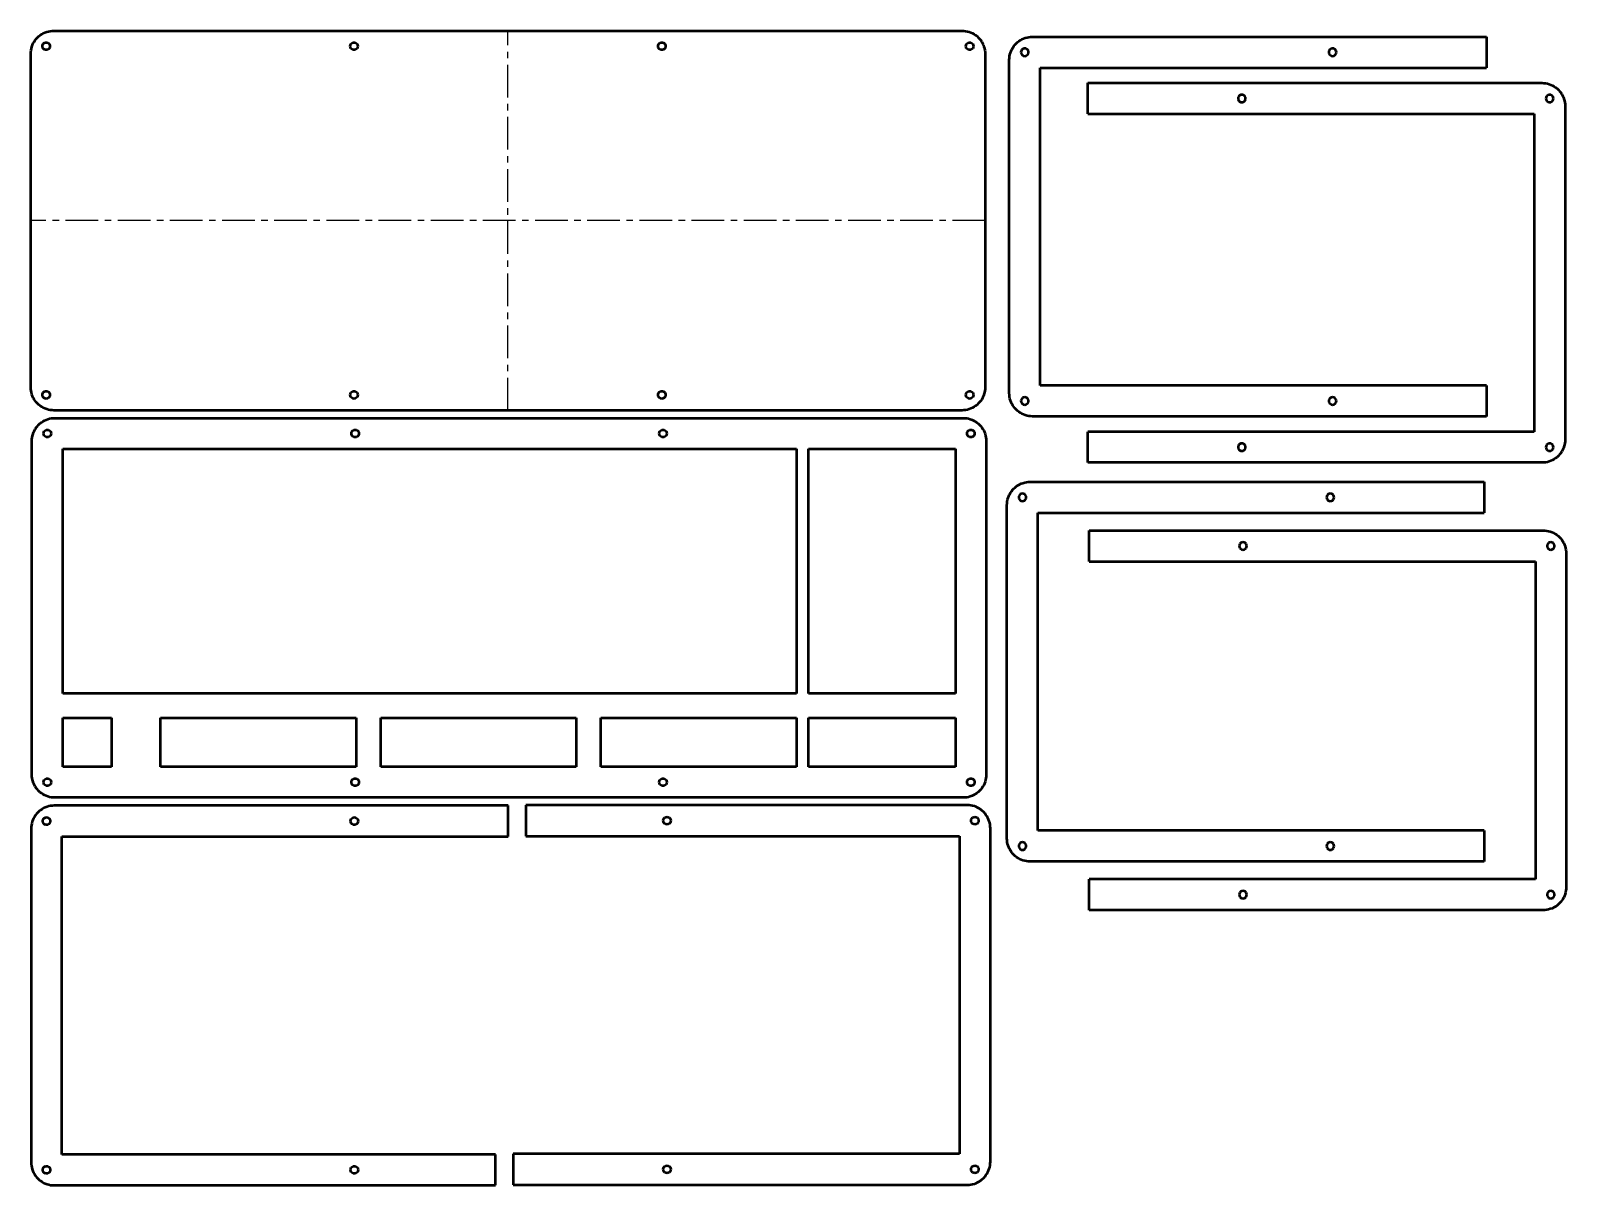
# Model space of a CAD drawing. Header units: millimetres. Extents: x 3 to 601, y 4 to 454.
import ezdxf

# ---------------------------------------------------------------- set-up
doc = ezdxf.new("R2010")
doc.units = ezdxf.units.MM
doc.linetypes.add('CENTERX2', pattern=[20.32, 12.7, -2.54, 2.54, -2.54])

msp = doc.modelspace()

# ---------------------------------------------------------------- linework, layer by layer
at = {"color": 7, "linetype": 'Continuous', "lineweight": 50}
for p, q in [((3.98, 448.49), (4.28, 449.13)), ((4.28, 449.13), (4.62, 449.75)), ((4.62, 449.75), (5.01, 450.33)), ((5.01, 450.33), (5.45, 450.89)), ((5.45, 450.89), (5.93, 451.41)), ((5.93, 451.41), (6.45, 451.89)), ((6.45, 451.89), (7.01, 452.32)), ((7.01, 452.32), (7.59, 452.72)), ((7.59, 452.72), (8.21, 453.06)), ((7.92, 448.47), (8.13, 448.88)), ((8.13, 448.88), (8.46, 449.21)), ((8.21, 453.06), (8.85, 453.36)), ((8.46, 449.21), (8.87, 449.42)), ((8.85, 453.36), (9.52, 453.6)), ((8.87, 449.42), (9.32, 449.49)), ((9.32, 449.49), (9.78, 449.42)), ((9.52, 453.6), (10.19, 453.79)), ((9.78, 449.42), (10.19, 449.21)), ((10.19, 453.79), (10.89, 453.93)), ((10.19, 449.21), (10.52, 448.88)), ((10.52, 448.88), (10.72, 448.47)), ((10.89, 453.93), (11.59, 454.02)), ((11.59, 454.02), (12.3, 454.04)), ((12.3, 454.04), (366.01, 454.04)), ((127.81, 448.47), (128.02, 448.88)), ((128.02, 448.88), (128.34, 449.21)), ((128.34, 449.21), (128.75, 449.42)), ((128.75, 449.42), (129.21, 449.49)), ((129.21, 449.49), (129.67, 449.42)), ((129.67, 449.42), (130.08, 449.21)), ((130.08, 449.21), (130.4, 448.88)), ((130.4, 448.88), (130.61, 448.47)), ((247.69, 448.47), (247.91, 448.88)), ((247.91, 448.88), (248.23, 449.21)), ((248.23, 449.21), (248.64, 449.42)), ((248.64, 449.42), (249.1, 449.49)), ((249.1, 449.49), (249.55, 449.42)), ((249.55, 449.42), (249.96, 449.21)), ((249.96, 449.21), (250.29, 448.88)), ((250.29, 448.88), (250.5, 448.47)), ((366.01, 454.04), (366.72, 454.02)), ((366.72, 454.02), (367.42, 453.93)), ((367.42, 453.93), (368.11, 453.79)), ((367.58, 448.47), (367.79, 448.88)), ((367.79, 448.88), (368.12, 449.21)), ((368.11, 453.79), (368.79, 453.6)), ((368.12, 449.21), (368.53, 449.42)), ((368.53, 449.42), (368.98, 449.49)), ((368.79, 453.6), (369.46, 453.36)), ((368.98, 449.49), (369.44, 449.42)), ((369.44, 449.42), (369.85, 449.21)), ((369.46, 453.36), (370.1, 453.06)), ((369.85, 449.21), (370.18, 448.88)), ((370.1, 453.06), (370.71, 452.72)), ((370.18, 448.88), (370.39, 448.47)), ((370.71, 452.72), (371.3, 452.32)), ((371.3, 452.32), (371.86, 451.89)), ((371.86, 451.89), (372.37, 451.41)), ((372.37, 451.41), (372.85, 450.89)), ((372.85, 450.89), (373.29, 450.33)), ((373.29, 450.33), (373.68, 449.75)), ((373.68, 449.75), (374.03, 449.13)), ((374.03, 449.13), (374.32, 448.49)), ((386.59, 448.54), (387.07, 449.06)), ((387.07, 449.06), (387.59, 449.54)), ((387.59, 449.54), (388.14, 449.97)), ((388.14, 449.97), (388.73, 450.37)), ((388.73, 450.37), (389.35, 450.71)), ((389.35, 450.71), (389.99, 451.01)), ((389.99, 451.01), (390.65, 451.25)), ((390.65, 451.25), (391.33, 451.44)), ((391.33, 451.44), (392.02, 451.58)), ((392.02, 451.58), (392.73, 451.67)), ((392.73, 451.67), (393.43, 451.69)), ((393.43, 451.69), (570.29, 451.69)), ((570.29, 451.69), (570.29, 439.64)), ((3.3, 445.04), (3.32, 445.75)), ((3.3, 315.17), (3.3, 445.04)), ((3.32, 445.75), (3.41, 446.45)), ((3.41, 446.45), (3.55, 447.14)), ((3.55, 447.14), (3.74, 447.82)), ((3.74, 447.82), (3.98, 448.49)), ((7.85, 448.02), (7.92, 448.47)), ((7.92, 447.56), (7.85, 448.02)), ((8.13, 447.15), (7.92, 447.56)), ((8.46, 446.82), (8.13, 447.15)), ((8.87, 446.62), (8.46, 446.82)), ((9.32, 446.54), (8.87, 446.62)), ((9.78, 446.62), (9.32, 446.54)), ((10.19, 446.82), (9.78, 446.62)), ((10.52, 447.15), (10.19, 446.82)), ((10.72, 447.56), (10.52, 447.15)), ((10.72, 448.47), (10.8, 448.02)), ((10.8, 448.02), (10.72, 447.56)), ((127.73, 448.02), (127.81, 448.47)), ((127.81, 447.56), (127.73, 448.02)), ((128.02, 447.15), (127.81, 447.56)), ((128.34, 446.82), (128.02, 447.15)), ((128.75, 446.62), (128.34, 446.82)), ((129.21, 446.54), (128.75, 446.62)), ((129.67, 446.62), (129.21, 446.54)), ((130.08, 446.82), (129.67, 446.62)), ((130.4, 447.15), (130.08, 446.82)), ((130.61, 447.56), (130.4, 447.15)), ((130.61, 448.47), (130.68, 448.02)), ((130.68, 448.02), (130.61, 447.56)), ((247.62, 448.02), (247.69, 448.47)), ((247.69, 447.56), (247.62, 448.02)), ((247.91, 447.15), (247.69, 447.56)), ((248.23, 446.82), (247.91, 447.15)), ((248.64, 446.62), (248.23, 446.82)), ((249.1, 446.54), (248.64, 446.62)), ((249.55, 446.62), (249.1, 446.54)), ((249.96, 446.82), (249.55, 446.62)), ((250.29, 447.15), (249.96, 446.82)), ((250.5, 447.56), (250.29, 447.15)), ((250.5, 448.47), (250.57, 448.02)), ((250.57, 448.02), (250.5, 447.56)), ((367.51, 448.02), (367.58, 448.47)), ((367.58, 447.56), (367.51, 448.02)), ((367.79, 447.15), (367.58, 447.56)), ((368.12, 446.82), (367.79, 447.15)), ((368.53, 446.62), (368.12, 446.82)), ((368.98, 446.54), (368.53, 446.62)), ((369.44, 446.62), (368.98, 446.54)), ((369.85, 446.82), (369.44, 446.62)), ((370.18, 447.15), (369.85, 446.82)), ((370.39, 447.56), (370.18, 447.15)), ((370.39, 448.47), (370.46, 448.02)), ((370.46, 448.02), (370.39, 447.56)), ((374.32, 448.49), (374.57, 447.82)), ((374.57, 447.82), (374.76, 447.14)), ((374.76, 447.14), (374.9, 446.45)), ((374.9, 446.45), (374.98, 445.75)), ((374.98, 445.75), (375.01, 445.04)), ((375.01, 445.04), (375.01, 315.17)), ((384.43, 442.69), (384.46, 443.4)), ((384.43, 312.82), (384.43, 442.69)), ((384.46, 443.4), (384.54, 444.1)), ((384.54, 444.1), (384.68, 444.79)), ((384.68, 444.79), (384.87, 445.47)), ((384.87, 445.47), (385.12, 446.14)), ((385.12, 446.14), (385.41, 446.78)), ((385.41, 446.78), (385.76, 447.39)), ((385.76, 447.39), (386.15, 447.98)), ((386.15, 447.98), (386.59, 448.54)), ((389.06, 446.12), (388.98, 445.67)), ((388.98, 445.67), (389.06, 445.21)), ((389.26, 446.53), (389.06, 446.12)), ((389.06, 445.21), (389.26, 444.8)), ((389.59, 446.86), (389.26, 446.53)), ((389.26, 444.8), (389.59, 444.47)), ((390, 447.07), (389.59, 446.86)), ((389.59, 444.47), (390, 444.27)), ((390.46, 447.14), (390, 447.07)), ((390, 444.27), (390.46, 444.19)), ((390.91, 447.07), (390.46, 447.14)), ((390.46, 444.19), (390.91, 444.27)), ((391.32, 446.86), (390.91, 447.07)), ((390.91, 444.27), (391.32, 444.47)), ((391.65, 446.53), (391.32, 446.86)), ((391.32, 444.47), (391.65, 444.8)), ((391.86, 446.12), (391.65, 446.53)), ((391.65, 444.8), (391.86, 445.21)), ((391.93, 445.67), (391.86, 446.12)), ((391.86, 445.21), (391.93, 445.67)), ((508.94, 446.12), (508.87, 445.67)), ((508.87, 445.67), (508.94, 445.21)), ((509.15, 446.53), (508.94, 446.12)), ((508.94, 445.21), (509.15, 444.8)), ((509.48, 446.86), (509.15, 446.53)), ((509.15, 444.8), (509.48, 444.47)), ((509.89, 447.07), (509.48, 446.86)), ((509.48, 444.47), (509.89, 444.27)), ((510.35, 447.14), (509.89, 447.07)), ((509.89, 444.27), (510.35, 444.19)), ((510.8, 447.07), (510.35, 447.14)), ((510.35, 444.19), (510.8, 444.27)), ((511.21, 446.86), (510.8, 447.07)), ((510.8, 444.27), (511.21, 444.47)), ((511.54, 446.53), (511.21, 446.86)), ((511.21, 444.47), (511.54, 444.8)), ((511.75, 446.12), (511.54, 446.53)), ((511.54, 444.8), (511.75, 445.21)), ((511.82, 445.67), (511.75, 446.12)), ((511.75, 445.21), (511.82, 445.67)), ((396.48, 439.64), (570.29, 439.64)), ((396.48, 315.86), (396.48, 439.64)), ((415.06, 433.68), (591.91, 433.68)), ((415.06, 421.63), (415.06, 433.68)), ((591.91, 433.68), (592.62, 433.65)), ((592.62, 433.65), (593.32, 433.57)), ((593.32, 433.57), (594.02, 433.43)), ((594.02, 433.43), (594.7, 433.24)), ((594.7, 433.24), (595.36, 432.99)), ((595.36, 432.99), (596, 432.7)), ((596, 432.7), (596.62, 432.35)), ((596.62, 432.35), (597.21, 431.96)), ((597.21, 431.96), (597.76, 431.52)), ((597.76, 431.52), (598.28, 431.04)), ((598.28, 431.04), (598.76, 430.52)), ((473.6, 428.11), (473.53, 427.65)), ((473.53, 427.65), (473.6, 427.2)), ((473.81, 428.52), (473.6, 428.11)), ((473.6, 427.2), (473.81, 426.79)), ((474.14, 428.85), (473.81, 428.52)), ((473.81, 426.79), (474.14, 426.46)), ((474.55, 429.05), (474.14, 428.85)), ((474.14, 426.46), (474.55, 426.25)), ((475, 429.13), (474.55, 429.05)), ((474.55, 426.25), (475, 426.18)), ((475.46, 429.05), (475, 429.13)), ((475, 426.18), (475.46, 426.25)), ((475.87, 428.85), (475.46, 429.05)), ((475.46, 426.25), (475.87, 426.46)), ((476.19, 428.52), (475.87, 428.85)), ((475.87, 426.46), (476.19, 426.79)), ((476.4, 428.11), (476.19, 428.52)), ((476.19, 426.79), (476.4, 427.2)), ((476.48, 427.65), (476.4, 428.11)), ((476.4, 427.2), (476.48, 427.65)), ((593.49, 428.11), (593.41, 427.65)), ((593.41, 427.65), (593.49, 427.2)), ((593.7, 428.52), (593.49, 428.11)), ((593.49, 427.2), (593.7, 426.79)), ((594.02, 428.85), (593.7, 428.52)), ((593.7, 426.79), (594.02, 426.46)), ((594.43, 429.05), (594.02, 428.85)), ((594.02, 426.46), (594.43, 426.25)), ((594.89, 429.13), (594.43, 429.05)), ((594.43, 426.25), (594.89, 426.18)), ((595.34, 429.05), (594.89, 429.13)), ((594.89, 426.18), (595.34, 426.25)), ((595.76, 428.85), (595.34, 429.05)), ((595.34, 426.25), (595.76, 426.46)), ((596.08, 428.52), (595.76, 428.85)), ((595.76, 426.46), (596.08, 426.79)), ((596.29, 428.11), (596.08, 428.52)), ((596.08, 426.79), (596.29, 427.2)), ((596.36, 427.65), (596.29, 428.11)), ((596.29, 427.2), (596.36, 427.65)), ((598.76, 430.52), (599.2, 429.97)), ((599.2, 429.97), (599.59, 429.38)), ((599.59, 429.38), (599.93, 428.76)), ((599.93, 428.76), (600.23, 428.12)), ((600.23, 428.12), (600.47, 427.46)), ((600.47, 427.46), (600.67, 426.78)), ((600.67, 426.78), (600.8, 426.08)), ((600.8, 426.08), (600.89, 425.38)), ((600.89, 425.38), (600.91, 424.68)), ((600.91, 424.68), (600.91, 294.8)), ((415.06, 421.63), (588.86, 421.63)), ((588.86, 421.63), (588.86, 297.85)), ((3.32, 314.46), (3.3, 315.17)), ((3.41, 313.76), (3.32, 314.46)), ((3.55, 313.06), (3.41, 313.76)), ((3.74, 312.39), (3.55, 313.06)), ((3.98, 311.72), (3.74, 312.39)), ((4.28, 311.08), (3.98, 311.72)), ((4.62, 310.46), (4.28, 311.08)), ((7.85, 312.19), (7.92, 312.65)), ((7.92, 311.74), (7.85, 312.19)), ((7.92, 312.65), (8.13, 313.06)), ((8.13, 311.33), (7.92, 311.74)), ((8.13, 313.06), (8.46, 313.38)), ((8.46, 311), (8.13, 311.33)), ((8.46, 313.38), (8.87, 313.59)), ((8.87, 310.79), (8.46, 311)), ((8.87, 313.59), (9.32, 313.67)), ((9.32, 313.67), (9.78, 313.59)), ((9.78, 313.59), (10.19, 313.38)), ((10.19, 311), (9.78, 310.79)), ((10.19, 313.38), (10.52, 313.06)), ((10.52, 311.33), (10.19, 311)), ((10.52, 313.06), (10.72, 312.65)), ((10.72, 311.74), (10.52, 311.33)), ((10.72, 312.65), (10.8, 312.19)), ((10.8, 312.19), (10.72, 311.74)), ((127.73, 312.19), (127.81, 312.65)), ((127.81, 311.74), (127.73, 312.19)), ((127.81, 312.65), (128.02, 313.06)), ((128.02, 311.33), (127.81, 311.74)), ((128.02, 313.06), (128.34, 313.38)), ((128.34, 311), (128.02, 311.33)), ((128.34, 313.38), (128.75, 313.59)), ((128.75, 310.79), (128.34, 311)), ((128.75, 313.59), (129.21, 313.67)), ((129.21, 313.67), (129.67, 313.59)), ((129.67, 313.59), (130.08, 313.38)), ((130.08, 311), (129.67, 310.79)), ((130.08, 313.38), (130.4, 313.06)), ((130.4, 311.33), (130.08, 311)), ((130.4, 313.06), (130.61, 312.65)), ((130.61, 311.74), (130.4, 311.33)), ((130.61, 312.65), (130.68, 312.19)), ((130.68, 312.19), (130.61, 311.74)), ((247.62, 312.19), (247.69, 312.65)), ((247.69, 311.74), (247.62, 312.19)), ((247.69, 312.65), (247.91, 313.06)), ((247.91, 311.33), (247.69, 311.74)), ((247.91, 313.06), (248.23, 313.38)), ((248.23, 311), (247.91, 311.33)), ((248.23, 313.38), (248.64, 313.59)), ((248.64, 310.79), (248.23, 311)), ((248.64, 313.59), (249.1, 313.67)), ((249.1, 313.67), (249.55, 313.59)), ((249.55, 313.59), (249.96, 313.38)), ((249.96, 311), (249.55, 310.79)), ((249.96, 313.38), (250.29, 313.06)), ((250.29, 311.33), (249.96, 311)), ((250.29, 313.06), (250.5, 312.65)), ((250.5, 311.74), (250.29, 311.33)), ((250.5, 312.65), (250.57, 312.19)), ((250.57, 312.19), (250.5, 311.74)), ((367.51, 312.19), (367.58, 312.65)), ((367.58, 311.74), (367.51, 312.19)), ((367.58, 312.65), (367.79, 313.06)), ((367.79, 311.33), (367.58, 311.74)), ((367.79, 313.06), (368.12, 313.38)), ((368.12, 311), (367.79, 311.33)), ((368.12, 313.38), (368.53, 313.59)), ((368.53, 310.79), (368.12, 311)), ((368.53, 313.59), (368.98, 313.67)), ((368.98, 313.67), (369.44, 313.59)), ((369.44, 313.59), (369.85, 313.38)), ((369.85, 311), (369.44, 310.79)), ((369.85, 313.38), (370.18, 313.06)), ((370.18, 311.33), (369.85, 311)), ((370.18, 313.06), (370.39, 312.65)), ((370.39, 311.74), (370.18, 311.33)), ((370.39, 312.65), (370.46, 312.19)), ((370.46, 312.19), (370.39, 311.74)), ((374.03, 311.08), (373.68, 310.46)), ((374.32, 311.72), (374.03, 311.08)), ((374.57, 312.39), (374.32, 311.72)), ((374.76, 313.06), (374.57, 312.39)), ((374.9, 313.76), (374.76, 313.06)), ((374.98, 314.46), (374.9, 313.76)), ((375.01, 315.17), (374.98, 314.46)), ((384.46, 312.11), (384.43, 312.82)), ((384.54, 311.41), (384.46, 312.11)), ((384.68, 310.72), (384.54, 311.41)), ((389.59, 311.04), (389.26, 310.71)), ((390, 311.24), (389.59, 311.04)), ((390.46, 311.32), (390, 311.24)), ((390.91, 311.24), (390.46, 311.32)), ((391.32, 311.04), (390.91, 311.24)), ((391.65, 310.71), (391.32, 311.04)), ((570.29, 315.86), (396.48, 315.86)), ((509.48, 311.04), (509.15, 310.71)), ((509.89, 311.24), (509.48, 311.04)), ((510.35, 311.32), (509.89, 311.24)), ((510.8, 311.24), (510.35, 311.32)), ((511.21, 311.04), (510.8, 311.24)), ((511.54, 310.71), (511.21, 311.04)), ((570.29, 315.86), (570.29, 303.82)), ((5.01, 309.88), (4.62, 310.46)), ((5.45, 309.32), (5.01, 309.88)), ((5.93, 308.8), (5.45, 309.32)), ((6.45, 308.32), (5.93, 308.8)), ((7.01, 307.88), (6.45, 308.32)), ((7.59, 307.49), (7.01, 307.88)), ((8.21, 307.15), (7.59, 307.49)), ((8.85, 306.85), (8.21, 307.15)), ((9.52, 306.61), (8.85, 306.85)), ((9.32, 310.72), (8.87, 310.79)), ((9.78, 310.79), (9.32, 310.72)), ((10.19, 306.42), (9.52, 306.61)), ((10.89, 306.28), (10.19, 306.42)), ((11.59, 306.19), (10.89, 306.28)), ((12.3, 306.17), (11.59, 306.19)), ((366.01, 306.17), (12.3, 306.17)), ((129.21, 310.72), (128.75, 310.79)), ((129.67, 310.79), (129.21, 310.72)), ((249.1, 310.72), (248.64, 310.79)), ((249.55, 310.79), (249.1, 310.72)), ((366.72, 306.19), (366.01, 306.17)), ((367.42, 306.28), (366.72, 306.19)), ((368.11, 306.42), (367.42, 306.28)), ((368.79, 306.61), (368.11, 306.42)), ((368.98, 310.72), (368.53, 310.79)), ((369.46, 306.85), (368.79, 306.61)), ((369.44, 310.79), (368.98, 310.72)), ((370.1, 307.15), (369.46, 306.85)), ((370.71, 307.49), (370.1, 307.15)), ((371.3, 307.88), (370.71, 307.49)), ((371.86, 308.32), (371.3, 307.88)), ((372.37, 308.8), (371.86, 308.32)), ((372.85, 309.32), (372.37, 308.8)), ((373.29, 309.88), (372.85, 309.32)), ((373.68, 310.46), (373.29, 309.88)), ((384.87, 310.03), (384.68, 310.72)), ((385.12, 309.37), (384.87, 310.03)), ((385.41, 308.73), (385.12, 309.37)), ((385.76, 308.11), (385.41, 308.73)), ((386.15, 307.53), (385.76, 308.11)), ((386.59, 306.97), (386.15, 307.53)), ((387.07, 306.45), (386.59, 306.97)), ((387.59, 305.97), (387.07, 306.45)), ((388.14, 305.54), (387.59, 305.97)), ((388.73, 305.14), (388.14, 305.54)), ((389.35, 304.8), (388.73, 305.14)), ((389.06, 310.3), (388.98, 309.84)), ((388.98, 309.84), (389.06, 309.39)), ((389.26, 310.71), (389.06, 310.3)), ((389.06, 309.39), (389.26, 308.97)), ((389.26, 308.97), (389.59, 308.65)), ((389.59, 308.65), (390, 308.44)), ((390, 308.44), (390.46, 308.37)), ((390.46, 308.37), (390.91, 308.44)), ((390.91, 308.44), (391.32, 308.65)), ((391.32, 308.65), (391.65, 308.97)), ((391.86, 310.3), (391.65, 310.71)), ((391.65, 308.97), (391.86, 309.39)), ((391.93, 309.84), (391.86, 310.3)), ((391.86, 309.39), (391.93, 309.84)), ((508.94, 310.3), (508.87, 309.84)), ((508.87, 309.84), (508.94, 309.39)), ((509.15, 310.71), (508.94, 310.3)), ((508.94, 309.39), (509.15, 308.97)), ((509.15, 308.97), (509.48, 308.65)), ((509.48, 308.65), (509.89, 308.44)), ((509.89, 308.44), (510.35, 308.37)), ((510.35, 308.37), (510.8, 308.44)), ((510.8, 308.44), (511.21, 308.65)), ((511.21, 308.65), (511.54, 308.97)), ((511.75, 310.3), (511.54, 310.71)), ((511.54, 308.97), (511.75, 309.39)), ((511.82, 309.84), (511.75, 310.3)), ((511.75, 309.39), (511.82, 309.84)), ((5.07, 298.89), (5.46, 299.48)), ((5.46, 299.48), (5.9, 300.04)), ((5.9, 300.04), (6.38, 300.55)), ((6.38, 300.55), (6.9, 301.04)), ((6.9, 301.04), (7.46, 301.47)), ((7.46, 301.47), (8.04, 301.87)), ((8.04, 301.87), (8.66, 302.21)), ((8.66, 302.21), (9.3, 302.51)), ((9.3, 302.51), (9.97, 302.75)), ((9.97, 302.75), (10.64, 302.94)), ((10.64, 302.94), (11.34, 303.08)), ((11.34, 303.08), (12.04, 303.16)), ((12.04, 303.16), (12.75, 303.19)), ((12.75, 303.19), (366.46, 303.19)), ((366.46, 303.19), (367.17, 303.16)), ((367.17, 303.16), (367.87, 303.08)), ((367.87, 303.08), (368.56, 302.94)), ((368.56, 302.94), (369.24, 302.75)), ((369.24, 302.75), (369.91, 302.51)), ((369.91, 302.51), (370.55, 302.21)), ((370.55, 302.21), (371.16, 301.87)), ((371.16, 301.87), (371.75, 301.47)), ((371.75, 301.47), (372.31, 301.04)), ((372.31, 301.04), (372.82, 300.55)), ((372.82, 300.55), (373.3, 300.04)), ((373.3, 300.04), (373.74, 299.48)), ((373.74, 299.48), (374.13, 298.89)), ((389.99, 304.5), (389.35, 304.8)), ((390.65, 304.26), (389.99, 304.5)), ((391.33, 304.06), (390.65, 304.26)), ((392.02, 303.93), (391.33, 304.06)), ((392.73, 303.84), (392.02, 303.93)), ((393.43, 303.82), (392.73, 303.84)), ((570.29, 303.82), (393.43, 303.82)), ((3.75, 294.19), (3.77, 294.9)), ((3.75, 164.32), (3.75, 294.19)), ((3.77, 294.9), (3.86, 295.6)), ((3.86, 295.6), (4, 296.29)), ((4, 296.29), (4.19, 296.97)), ((4.19, 296.97), (4.43, 297.64)), ((4.43, 297.64), (4.73, 298.28)), ((4.73, 298.28), (5.07, 298.89)), ((8.3, 297.17), (8.37, 297.62)), ((8.37, 296.71), (8.3, 297.17)), ((8.37, 297.62), (8.58, 298.03)), ((8.58, 296.3), (8.37, 296.71)), ((8.58, 298.03), (8.91, 298.36)), ((8.91, 295.97), (8.58, 296.3)), ((8.91, 298.36), (9.32, 298.57)), ((9.32, 295.76), (8.91, 295.97)), ((9.32, 298.57), (9.77, 298.64)), ((9.77, 295.69), (9.32, 295.76)), ((9.77, 298.64), (10.23, 298.57)), ((10.23, 295.76), (9.77, 295.69)), ((10.23, 298.57), (10.64, 298.36)), ((10.64, 295.97), (10.23, 295.76)), ((10.64, 298.36), (10.97, 298.03)), ((10.97, 296.3), (10.64, 295.97)), ((10.97, 298.03), (11.17, 297.62)), ((11.17, 296.71), (10.97, 296.3)), ((11.17, 297.62), (11.25, 297.17)), ((11.25, 297.17), (11.17, 296.71)), ((128.18, 297.17), (128.26, 297.62)), ((128.26, 296.71), (128.18, 297.17)), ((128.26, 297.62), (128.47, 298.03)), ((128.47, 296.3), (128.26, 296.71)), ((128.47, 298.03), (128.79, 298.36)), ((128.79, 295.97), (128.47, 296.3)), ((128.79, 298.36), (129.2, 298.57)), ((129.2, 295.76), (128.79, 295.97)), ((129.2, 298.57), (129.66, 298.64)), ((129.66, 295.69), (129.2, 295.76)), ((129.66, 298.64), (130.12, 298.57)), ((130.12, 295.76), (129.66, 295.69)), ((130.12, 298.57), (130.53, 298.36)), ((130.53, 295.97), (130.12, 295.76)), ((130.53, 298.36), (130.85, 298.03)), ((130.85, 296.3), (130.53, 295.97)), ((130.85, 298.03), (131.06, 297.62)), ((131.06, 296.71), (130.85, 296.3)), ((131.06, 297.62), (131.13, 297.17)), ((131.13, 297.17), (131.06, 296.71)), ((248.07, 297.17), (248.14, 297.62)), ((248.14, 296.71), (248.07, 297.17)), ((248.14, 297.62), (248.36, 298.03)), ((248.36, 296.3), (248.14, 296.71)), ((248.36, 298.03), (248.68, 298.36)), ((248.68, 295.97), (248.36, 296.3)), ((248.68, 298.36), (249.09, 298.57)), ((249.09, 295.76), (248.68, 295.97)), ((249.09, 298.57), (249.55, 298.64)), ((249.55, 295.69), (249.09, 295.76)), ((249.55, 298.64), (250, 298.57)), ((250, 295.76), (249.55, 295.69)), ((250, 298.57), (250.41, 298.36)), ((250.41, 295.97), (250, 295.76)), ((250.41, 298.36), (250.74, 298.03)), ((250.74, 296.3), (250.41, 295.97)), ((250.74, 298.03), (250.95, 297.62)), ((250.95, 296.71), (250.74, 296.3)), ((250.95, 297.62), (251.02, 297.17)), ((251.02, 297.17), (250.95, 296.71)), ((367.96, 297.17), (368.03, 297.62)), ((368.03, 296.71), (367.96, 297.17)), ((368.03, 297.62), (368.24, 298.03)), ((368.24, 296.3), (368.03, 296.71)), ((368.24, 298.03), (368.57, 298.36)), ((368.57, 295.97), (368.24, 296.3)), ((368.57, 298.36), (368.98, 298.57)), ((368.98, 295.76), (368.57, 295.97)), ((368.98, 298.57), (369.43, 298.64)), ((369.43, 295.69), (368.98, 295.76)), ((369.43, 298.64), (369.89, 298.57)), ((369.89, 295.76), (369.43, 295.69)), ((369.89, 298.57), (370.3, 298.36)), ((370.3, 295.97), (369.89, 295.76)), ((370.3, 298.36), (370.63, 298.03)), ((370.63, 296.3), (370.3, 295.97)), ((370.63, 298.03), (370.84, 297.62)), ((370.84, 296.71), (370.63, 296.3)), ((370.84, 297.62), (370.91, 297.17)), ((370.91, 297.17), (370.84, 296.71)), ((374.13, 298.89), (374.48, 298.28)), ((374.48, 298.28), (374.77, 297.64)), ((374.77, 297.64), (375.02, 296.97)), ((375.02, 296.97), (375.21, 296.29)), ((375.21, 296.29), (375.35, 295.6)), ((375.35, 295.6), (375.43, 294.9)), ((375.43, 294.9), (375.46, 294.19)), ((375.46, 294.19), (375.46, 164.32)), ((415.06, 285.8), (415.06, 297.85)), ((588.86, 297.85), (415.06, 297.85)), ((474.55, 293.23), (474.14, 293.02)), ((475, 293.3), (474.55, 293.23)), ((475.46, 293.23), (475, 293.3)), ((475.87, 293.02), (475.46, 293.23)), ((594.43, 293.23), (594.02, 293.02)), ((594.89, 293.3), (594.43, 293.23)), ((595.34, 293.23), (594.89, 293.3)), ((595.76, 293.02), (595.34, 293.23)), ((600.8, 293.39), (600.67, 292.7)), ((600.89, 294.09), (600.8, 293.39)), ((600.91, 294.8), (600.89, 294.09)), ((15.77, 291.17), (301.52, 291.17)), ((15.77, 272.11), (15.77, 291.17)), ((301.52, 291.17), (301.52, 272.11)), ((306.28, 291.17), (363.44, 291.17)), ((306.28, 195.91), (306.28, 291.17)), ((363.44, 291.17), (363.44, 195.91)), ((473.6, 292.28), (473.53, 291.83)), ((473.53, 291.83), (473.6, 291.37)), ((473.81, 292.69), (473.6, 292.28)), ((473.6, 291.37), (473.81, 290.96)), ((474.14, 293.02), (473.81, 292.69)), ((473.81, 290.96), (474.14, 290.63)), ((474.14, 290.63), (474.55, 290.42)), ((474.55, 290.42), (475, 290.35)), ((475, 290.35), (475.46, 290.42)), ((475.46, 290.42), (475.87, 290.63)), ((476.19, 292.69), (475.87, 293.02)), ((475.87, 290.63), (476.19, 290.96)), ((476.4, 292.28), (476.19, 292.69)), ((476.19, 290.96), (476.4, 291.37)), ((476.48, 291.83), (476.4, 292.28)), ((476.4, 291.37), (476.48, 291.83)), ((593.49, 292.28), (593.41, 291.83)), ((593.41, 291.83), (593.49, 291.37)), ((593.7, 292.69), (593.49, 292.28)), ((593.49, 291.37), (593.7, 290.96)), ((594.02, 293.02), (593.7, 292.69)), ((593.7, 290.96), (594.02, 290.63)), ((594.02, 290.63), (594.43, 290.42)), ((594.43, 290.42), (594.89, 290.35)), ((594.89, 290.35), (595.34, 290.42)), ((595.34, 290.42), (595.76, 290.63)), ((596.08, 292.69), (595.76, 293.02)), ((595.76, 290.63), (596.08, 290.96)), ((596.62, 287.13), (596, 286.78)), ((596.29, 292.28), (596.08, 292.69)), ((596.08, 290.96), (596.29, 291.37)), ((596.36, 291.83), (596.29, 292.28)), ((596.29, 291.37), (596.36, 291.83)), ((597.21, 287.52), (596.62, 287.13)), ((597.76, 287.96), (597.21, 287.52)), ((598.28, 288.44), (597.76, 287.96)), ((598.76, 288.96), (598.28, 288.44)), ((599.2, 289.51), (598.76, 288.96)), ((599.59, 290.1), (599.2, 289.51)), ((599.93, 290.72), (599.59, 290.1)), ((600.23, 291.36), (599.93, 290.72)), ((600.47, 292.02), (600.23, 291.36)), ((600.67, 292.7), (600.47, 292.02)), ((591.91, 285.8), (415.06, 285.8)), ((592.62, 285.83), (591.91, 285.8)), ((593.32, 285.91), (592.62, 285.83)), ((594.02, 286.05), (593.32, 285.91)), ((594.7, 286.24), (594.02, 286.05)), ((595.36, 286.49), (594.7, 286.24)), ((596, 286.78), (595.36, 286.49)), ((385.25, 274.59), (385.69, 275.15)), ((385.69, 275.15), (386.17, 275.67)), ((386.17, 275.67), (386.69, 276.15)), ((386.69, 276.15), (387.24, 276.58)), ((387.24, 276.58), (387.83, 276.98)), ((387.83, 276.98), (388.45, 277.32)), ((388.45, 277.32), (389.09, 277.62)), ((389.09, 277.62), (389.75, 277.86)), ((389.75, 277.86), (390.43, 278.05)), ((390.43, 278.05), (391.12, 278.19)), ((391.12, 278.19), (391.83, 278.28)), ((391.83, 278.28), (392.53, 278.3)), ((392.53, 278.3), (569.39, 278.3)), ((569.39, 278.3), (569.39, 266.25)), ((15.77, 272.11), (15.77, 272.11)), ((15.77, 234.01), (15.77, 272.11)), ((301.52, 272.11), (301.52, 272.11)), ((301.52, 272.11), (301.52, 195.91)), ((383.53, 269.3), (383.56, 270.01)), ((383.53, 139.43), (383.53, 269.3)), ((383.56, 270.01), (383.64, 270.71)), ((383.64, 270.71), (383.78, 271.4)), ((383.78, 271.4), (383.97, 272.08)), ((383.97, 272.08), (384.22, 272.75)), ((384.22, 272.75), (384.51, 273.39)), ((384.51, 273.39), (384.86, 274)), ((384.86, 274), (385.25, 274.59)), ((388.15, 272.73), (388.08, 272.28)), ((388.08, 272.28), (388.15, 271.82)), ((388.36, 273.14), (388.15, 272.73)), ((388.15, 271.82), (388.36, 271.41)), ((388.69, 273.47), (388.36, 273.14)), ((388.36, 271.41), (388.69, 271.08)), ((389.1, 273.68), (388.69, 273.47)), ((388.69, 271.08), (389.1, 270.88)), ((389.56, 273.75), (389.1, 273.68)), ((389.1, 270.88), (389.56, 270.8)), ((390.01, 273.68), (389.56, 273.75)), ((389.56, 270.8), (390.01, 270.88)), ((390.42, 273.47), (390.01, 273.68)), ((390.01, 270.88), (390.42, 271.08)), ((390.75, 273.14), (390.42, 273.47)), ((390.42, 271.08), (390.75, 271.41)), ((390.96, 272.73), (390.75, 273.14)), ((390.75, 271.41), (390.96, 271.82)), ((391.03, 272.28), (390.96, 272.73)), ((390.96, 271.82), (391.03, 272.28)), ((508.04, 272.73), (507.97, 272.28)), ((507.97, 272.28), (508.04, 271.82)), ((508.25, 273.14), (508.04, 272.73)), ((508.04, 271.82), (508.25, 271.41)), ((508.58, 273.47), (508.25, 273.14)), ((508.25, 271.41), (508.58, 271.08)), ((508.99, 273.68), (508.58, 273.47)), ((508.58, 271.08), (508.99, 270.88)), ((509.44, 273.75), (508.99, 273.68)), ((508.99, 270.88), (509.44, 270.8)), ((509.9, 273.68), (509.44, 273.75)), ((509.44, 270.8), (509.9, 270.88)), ((510.31, 273.47), (509.9, 273.68)), ((509.9, 270.88), (510.31, 271.08)), ((510.64, 273.14), (510.31, 273.47)), ((510.31, 271.08), (510.64, 271.41)), ((510.85, 272.73), (510.64, 273.14)), ((510.64, 271.41), (510.85, 271.82)), ((510.92, 272.28), (510.85, 272.73)), ((510.85, 271.82), (510.92, 272.28)), ((395.58, 266.25), (569.39, 266.25)), ((395.58, 142.48), (395.58, 266.25)), ((415.51, 259.39), (592.36, 259.39)), ((415.51, 247.34), (415.51, 259.39)), ((592.36, 259.39), (593.07, 259.36)), ((593.07, 259.36), (593.77, 259.28)), ((593.77, 259.28), (594.47, 259.14)), ((594.47, 259.14), (595.15, 258.95)), ((595.15, 258.95), (595.81, 258.7)), ((595.81, 258.7), (596.45, 258.41)), ((596.45, 258.41), (597.07, 258.06)), ((597.07, 258.06), (597.66, 257.67)), ((597.66, 257.67), (598.21, 257.23)), ((598.21, 257.23), (598.73, 256.75)), ((474.05, 253.82), (473.98, 253.36)), ((473.98, 253.36), (474.05, 252.91)), ((474.26, 254.23), (474.05, 253.82)), ((474.05, 252.91), (474.26, 252.5)), ((474.59, 254.55), (474.26, 254.23)), ((474.26, 252.5), (474.59, 252.17)), ((475, 254.76), (474.59, 254.55)), ((474.59, 252.17), (475, 251.96)), ((475.45, 254.84), (475, 254.76)), ((475, 251.96), (475.45, 251.89)), ((475.91, 254.76), (475.45, 254.84)), ((475.45, 251.89), (475.91, 251.96)), ((476.32, 254.55), (475.91, 254.76)), ((475.91, 251.96), (476.32, 252.17)), ((476.64, 254.23), (476.32, 254.55)), ((476.32, 252.17), (476.64, 252.5)), ((476.85, 253.82), (476.64, 254.23)), ((476.64, 252.5), (476.85, 252.91)), ((476.93, 253.36), (476.85, 253.82)), ((476.85, 252.91), (476.93, 253.36)), ((593.94, 253.82), (593.86, 253.36)), ((593.86, 253.36), (593.94, 252.91)), ((594.15, 254.23), (593.94, 253.82)), ((593.94, 252.91), (594.15, 252.5)), ((594.47, 254.55), (594.15, 254.23)), ((594.15, 252.5), (594.47, 252.17)), ((594.88, 254.76), (594.47, 254.55)), ((594.47, 252.17), (594.88, 251.96)), ((595.34, 254.84), (594.88, 254.76)), ((594.88, 251.96), (595.34, 251.89)), ((595.8, 254.76), (595.34, 254.84)), ((595.34, 251.89), (595.8, 251.96)), ((596.21, 254.55), (595.8, 254.76)), ((595.8, 251.96), (596.21, 252.17)), ((596.53, 254.23), (596.21, 254.55)), ((596.21, 252.17), (596.53, 252.5)), ((596.74, 253.82), (596.53, 254.23)), ((596.53, 252.5), (596.74, 252.91)), ((596.81, 253.36), (596.74, 253.82)), ((596.74, 252.91), (596.81, 253.36)), ((598.73, 256.75), (599.21, 256.23)), ((599.21, 256.23), (599.65, 255.68)), ((599.65, 255.68), (600.04, 255.09)), ((600.04, 255.09), (600.38, 254.47)), ((600.38, 254.47), (600.68, 253.83)), ((600.68, 253.83), (600.92, 253.17)), ((600.92, 253.17), (601.12, 252.49)), ((601.12, 252.49), (601.25, 251.79)), ((601.25, 251.79), (601.34, 251.09)), ((415.51, 247.34), (589.31, 247.34)), ((589.31, 247.34), (589.31, 123.56)), ((601.34, 251.09), (601.37, 250.39)), ((601.37, 250.39), (601.36, 120.51)), ((15.77, 234.01), (15.77, 234.01)), ((15.77, 214.96), (15.77, 234.01)), ((15.77, 214.96), (15.77, 214.96)), ((15.77, 195.91), (15.77, 214.96)), ((301.52, 195.91), (15.77, 195.91)), ((363.44, 195.91), (306.28, 195.91)), ((15.77, 186.39), (34.82, 186.39)), ((15.77, 167.34), (15.77, 186.39)), ((34.82, 186.39), (34.82, 167.34)), ((53.87, 186.39), (130.07, 186.39)), ((53.87, 167.34), (53.87, 186.39)), ((130.07, 186.39), (130.07, 167.34)), ((139.6, 186.39), (215.8, 186.39)), ((139.6, 167.34), (139.6, 186.39)), ((215.8, 186.39), (215.8, 167.34)), ((225.32, 186.39), (301.52, 186.39)), ((225.32, 167.34), (225.32, 186.39)), ((301.52, 186.39), (301.52, 167.34)), ((306.28, 186.39), (363.44, 186.39)), ((306.28, 167.34), (306.28, 186.39)), ((363.44, 186.39), (363.44, 167.34)), ((3.77, 163.61), (3.75, 164.32)), ((3.86, 162.91), (3.77, 163.61)), ((4, 162.21), (3.86, 162.91)), ((4.19, 161.53), (4, 162.21)), ((4.43, 160.87), (4.19, 161.53)), ((8.3, 161.34), (8.37, 161.8)), ((8.37, 161.8), (8.58, 162.21)), ((8.58, 162.21), (8.91, 162.53)), ((8.91, 162.53), (9.32, 162.74)), ((9.32, 162.74), (9.77, 162.82)), ((9.77, 162.82), (10.23, 162.74)), ((10.23, 162.74), (10.64, 162.53)), ((10.64, 162.53), (10.97, 162.21)), ((10.97, 162.21), (11.17, 161.8)), ((11.17, 161.8), (11.25, 161.34)), ((34.82, 167.34), (15.77, 167.34)), ((130.07, 167.34), (53.87, 167.34)), ((128.18, 161.34), (128.26, 161.8)), ((128.26, 161.8), (128.47, 162.21)), ((128.47, 162.21), (128.79, 162.53)), ((128.79, 162.53), (129.2, 162.74)), ((129.2, 162.74), (129.66, 162.82)), ((129.66, 162.82), (130.12, 162.74)), ((130.12, 162.74), (130.53, 162.53)), ((130.53, 162.53), (130.85, 162.21)), ((130.85, 162.21), (131.06, 161.8)), ((131.06, 161.8), (131.13, 161.34)), ((215.8, 167.34), (139.6, 167.34)), ((301.52, 167.34), (225.32, 167.34)), ((248.07, 161.34), (248.14, 161.8)), ((248.14, 161.8), (248.36, 162.21)), ((248.36, 162.21), (248.68, 162.53)), ((248.68, 162.53), (249.09, 162.74)), ((249.09, 162.74), (249.55, 162.82)), ((249.55, 162.82), (250, 162.74)), ((250, 162.74), (250.41, 162.53)), ((250.41, 162.53), (250.74, 162.21)), ((250.74, 162.21), (250.95, 161.8)), ((250.95, 161.8), (251.02, 161.34)), ((363.44, 167.34), (306.28, 167.34)), ((367.96, 161.34), (368.03, 161.8)), ((368.03, 161.8), (368.24, 162.21)), ((368.24, 162.21), (368.57, 162.53)), ((368.57, 162.53), (368.98, 162.74)), ((368.98, 162.74), (369.43, 162.82)), ((369.43, 162.82), (369.89, 162.74)), ((369.89, 162.74), (370.3, 162.53)), ((370.3, 162.53), (370.63, 162.21)), ((370.63, 162.21), (370.84, 161.8)), ((370.84, 161.8), (370.91, 161.34)), ((375.02, 161.53), (374.77, 160.87)), ((375.21, 162.21), (375.02, 161.53)), ((375.35, 162.91), (375.21, 162.21)), ((375.43, 163.61), (375.35, 162.91)), ((375.46, 164.32), (375.43, 163.61)), ((4.73, 160.23), (4.43, 160.87)), ((5.07, 159.61), (4.73, 160.23)), ((5.46, 159.02), (5.07, 159.61)), ((5.9, 158.47), (5.46, 159.02)), ((6.38, 157.95), (5.9, 158.47)), ((6.9, 157.47), (6.38, 157.95)), ((7.46, 157.03), (6.9, 157.47)), ((8.04, 156.64), (7.46, 157.03)), ((8.66, 156.3), (8.04, 156.64)), ((8.37, 160.89), (8.3, 161.34)), ((8.58, 160.47), (8.37, 160.89)), ((8.91, 160.15), (8.58, 160.47)), ((9.3, 156), (8.66, 156.3)), ((9.32, 159.94), (8.91, 160.15)), ((9.97, 155.76), (9.3, 156)), ((9.77, 159.87), (9.32, 159.94)), ((10.23, 159.94), (9.77, 159.87)), ((10.64, 155.56), (9.97, 155.76)), ((10.64, 160.15), (10.23, 159.94)), ((10.97, 160.47), (10.64, 160.15)), ((11.34, 155.43), (10.64, 155.56)), ((11.17, 160.89), (10.97, 160.47)), ((11.25, 161.34), (11.17, 160.89)), ((128.26, 160.89), (128.18, 161.34)), ((128.47, 160.47), (128.26, 160.89)), ((128.79, 160.15), (128.47, 160.47)), ((129.2, 159.94), (128.79, 160.15)), ((129.66, 159.87), (129.2, 159.94)), ((130.12, 159.94), (129.66, 159.87)), ((130.53, 160.15), (130.12, 159.94)), ((130.85, 160.47), (130.53, 160.15)), ((131.06, 160.89), (130.85, 160.47)), ((131.13, 161.34), (131.06, 160.89)), ((248.14, 160.89), (248.07, 161.34)), ((248.36, 160.47), (248.14, 160.89)), ((248.68, 160.15), (248.36, 160.47)), ((249.09, 159.94), (248.68, 160.15)), ((249.55, 159.87), (249.09, 159.94)), ((250, 159.94), (249.55, 159.87)), ((250.41, 160.15), (250, 159.94)), ((250.74, 160.47), (250.41, 160.15)), ((250.95, 160.89), (250.74, 160.47)), ((251.02, 161.34), (250.95, 160.89)), ((368.56, 155.56), (367.87, 155.43)), ((368.03, 160.89), (367.96, 161.34)), ((368.24, 160.47), (368.03, 160.89)), ((368.57, 160.15), (368.24, 160.47)), ((369.24, 155.76), (368.56, 155.56)), ((368.98, 159.94), (368.57, 160.15)), ((369.43, 159.87), (368.98, 159.94)), ((369.91, 156), (369.24, 155.76)), ((369.89, 159.94), (369.43, 159.87)), ((370.3, 160.15), (369.89, 159.94)), ((370.55, 156.3), (369.91, 156)), ((370.63, 160.47), (370.3, 160.15)), ((371.16, 156.64), (370.55, 156.3)), ((370.84, 160.89), (370.63, 160.47)), ((370.91, 161.34), (370.84, 160.89)), ((371.75, 157.03), (371.16, 156.64)), ((372.31, 157.47), (371.75, 157.03)), ((372.82, 157.95), (372.31, 157.47)), ((373.3, 158.47), (372.82, 157.95)), ((373.74, 159.02), (373.3, 158.47)), ((374.13, 159.61), (373.74, 159.02)), ((374.48, 160.23), (374.13, 159.61)), ((374.77, 160.87), (374.48, 160.23)), ((6.06, 149.56), (5.58, 149.05)), ((6.58, 150.04), (6.06, 149.56)), ((7.13, 150.48), (6.58, 150.04)), ((7.72, 150.87), (7.13, 150.48)), ((8.34, 151.22), (7.72, 150.87)), ((8.98, 151.51), (8.34, 151.22)), ((9.64, 151.76), (8.98, 151.51)), ((10.32, 151.95), (9.64, 151.76)), ((11.02, 152.09), (10.32, 151.95)), ((11.72, 152.17), (11.02, 152.09)), ((12.04, 155.34), (11.34, 155.43)), ((12.43, 152.2), (11.72, 152.17)), ((12.75, 155.32), (12.04, 155.34)), ((189.28, 152.2), (12.43, 152.2)), ((366.46, 155.32), (12.75, 155.32)), ((189.28, 140.15), (189.28, 152.2)), ((196.17, 152.39), (196.17, 140.34)), ((368.05, 152.39), (196.17, 152.39)), ((367.17, 155.34), (366.46, 155.32)), ((367.87, 155.43), (367.17, 155.34)), ((368.76, 152.36), (368.05, 152.39)), ((369.46, 152.28), (368.76, 152.36)), ((370.15, 152.14), (369.46, 152.28)), ((370.83, 151.95), (370.15, 152.14)), ((371.49, 151.7), (370.83, 151.95)), ((372.13, 151.41), (371.49, 151.7)), ((372.75, 151.06), (372.13, 151.41)), ((373.34, 150.67), (372.75, 151.06)), ((373.89, 150.23), (373.34, 150.67)), ((374.41, 149.75), (373.89, 150.23)), ((374.89, 149.23), (374.41, 149.75)), ((3.45, 143.91), (3.43, 143.2)), ((3.54, 144.61), (3.45, 143.91)), ((3.67, 145.3), (3.54, 144.61)), ((3.87, 145.98), (3.67, 145.3)), ((4.11, 146.64), (3.87, 145.98)), ((4.41, 147.29), (4.11, 146.64)), ((4.75, 147.9), (4.41, 147.29)), ((5.14, 148.49), (4.75, 147.9)), ((5.58, 149.05), (5.14, 148.49)), ((7.98, 146.18), (8.05, 146.63)), ((8.05, 145.72), (7.98, 146.18)), ((8.05, 146.63), (8.26, 147.04)), ((8.26, 145.31), (8.05, 145.72)), ((8.26, 147.04), (8.58, 147.37)), ((8.58, 144.98), (8.26, 145.31)), ((8.58, 147.37), (9, 147.58)), ((9, 144.77), (8.58, 144.98)), ((9, 147.58), (9.45, 147.65)), ((9.45, 144.7), (9, 144.77)), ((9.45, 147.65), (9.91, 147.58)), ((9.91, 144.77), (9.45, 144.7)), ((9.91, 147.58), (10.32, 147.37)), ((10.32, 144.98), (9.91, 144.77)), ((10.32, 147.37), (10.64, 147.04)), ((10.64, 145.31), (10.32, 144.98)), ((10.64, 147.04), (10.85, 146.63)), ((10.85, 145.72), (10.64, 145.31)), ((10.85, 146.63), (10.93, 146.18)), ((10.93, 146.18), (10.85, 145.72)), ((127.86, 146.18), (127.94, 146.63)), ((127.94, 145.72), (127.86, 146.18)), ((127.94, 146.63), (128.15, 147.04)), ((128.15, 145.31), (127.94, 145.72)), ((128.15, 147.04), (128.47, 147.37)), ((128.47, 144.98), (128.15, 145.31)), ((128.47, 147.37), (128.88, 147.58)), ((128.88, 144.77), (128.47, 144.98)), ((128.88, 147.58), (129.34, 147.65)), ((129.34, 144.7), (128.88, 144.77)), ((129.34, 147.65), (129.79, 147.58)), ((129.79, 144.77), (129.34, 144.7)), ((129.79, 147.58), (130.2, 147.37)), ((130.2, 144.98), (129.79, 144.77)), ((130.2, 147.37), (130.53, 147.04)), ((130.53, 145.31), (130.2, 144.98)), ((130.53, 147.04), (130.74, 146.63)), ((130.74, 145.72), (130.53, 145.31)), ((130.74, 146.63), (130.81, 146.18)), ((130.81, 146.18), (130.74, 145.72)), ((249.66, 146.36), (249.73, 146.82)), ((249.73, 145.91), (249.66, 146.36)), ((249.73, 146.82), (249.94, 147.23)), ((249.94, 145.5), (249.73, 145.91)), ((249.94, 147.23), (250.27, 147.56)), ((250.27, 145.17), (249.94, 145.5)), ((250.27, 147.56), (250.68, 147.77)), ((250.68, 144.96), (250.27, 145.17)), ((250.68, 147.77), (251.14, 147.84)), ((251.14, 144.89), (250.68, 144.96)), ((251.14, 147.84), (251.59, 147.77)), ((251.59, 144.96), (251.14, 144.89)), ((251.59, 147.77), (252.01, 147.56)), ((252.01, 145.17), (251.59, 144.96)), ((252.01, 147.56), (252.33, 147.23)), ((252.33, 145.5), (252.01, 145.17)), ((252.33, 147.23), (252.54, 146.82)), ((252.54, 145.91), (252.33, 145.5)), ((252.54, 146.82), (252.61, 146.36)), ((252.61, 146.36), (252.54, 145.91)), ((369.55, 146.36), (369.62, 146.82)), ((369.62, 145.91), (369.55, 146.36)), ((369.62, 146.82), (369.83, 147.23)), ((369.83, 145.5), (369.62, 145.91)), ((369.83, 147.23), (370.16, 147.56)), ((370.16, 145.17), (369.83, 145.5)), ((370.16, 147.56), (370.57, 147.77)), ((370.57, 144.96), (370.16, 145.17)), ((370.57, 147.77), (371.03, 147.84)), ((371.03, 144.89), (370.57, 144.96)), ((371.03, 147.84), (371.48, 147.77)), ((371.48, 144.96), (371.03, 144.89)), ((371.48, 147.77), (371.89, 147.56)), ((371.89, 145.17), (371.48, 144.96)), ((371.89, 147.56), (372.22, 147.23)), ((372.22, 145.5), (371.89, 145.17)), ((372.22, 147.23), (372.43, 146.82)), ((372.43, 145.91), (372.22, 145.5)), ((372.43, 146.82), (372.5, 146.36)), ((372.5, 146.36), (372.43, 145.91)), ((375.33, 148.68), (374.89, 149.23)), ((375.72, 148.09), (375.33, 148.68)), ((376.07, 147.47), (375.72, 148.09)), ((376.36, 146.83), (376.07, 147.47)), ((376.61, 146.17), (376.36, 146.83)), ((376.8, 145.49), (376.61, 146.17)), ((376.94, 144.8), (376.8, 145.49)), ((377.02, 144.1), (376.94, 144.8)), ((377.05, 143.39), (377.02, 144.1)), ((3.43, 143.2), (3.43, 13.32)), ((15.48, 16.37), (15.48, 140.15)), ((15.48, 140.15), (189.28, 140.15)), ((196.17, 140.34), (365, 140.34)), ((365, 140.34), (365, 16.56)), ((377.05, 13.51), (377.05, 143.39)), ((383.56, 138.72), (383.53, 139.43)), ((383.64, 138.02), (383.56, 138.72)), ((383.78, 137.33), (383.64, 138.02)), ((388.69, 137.65), (388.36, 137.32)), ((389.1, 137.85), (388.69, 137.65)), ((389.56, 137.93), (389.1, 137.85)), ((390.01, 137.85), (389.56, 137.93)), ((390.42, 137.65), (390.01, 137.85)), ((390.75, 137.32), (390.42, 137.65)), ((569.39, 142.48), (395.58, 142.48)), ((508.58, 137.65), (508.25, 137.32)), ((508.99, 137.85), (508.58, 137.65)), ((509.44, 137.93), (508.99, 137.85)), ((509.9, 137.85), (509.44, 137.93)), ((510.31, 137.65), (509.9, 137.85)), ((510.64, 137.32), (510.31, 137.65)), ((569.39, 142.48), (569.39, 130.43)), ((383.97, 136.64), (383.78, 137.33)), ((384.22, 135.98), (383.97, 136.64)), ((384.51, 135.34), (384.22, 135.98)), ((384.86, 134.72), (384.51, 135.34)), ((385.25, 134.14), (384.86, 134.72)), ((385.69, 133.58), (385.25, 134.14)), ((386.17, 133.06), (385.69, 133.58)), ((386.69, 132.58), (386.17, 133.06)), ((387.24, 132.15), (386.69, 132.58)), ((387.83, 131.75), (387.24, 132.15)), ((388.45, 131.41), (387.83, 131.75)), ((388.15, 136.91), (388.08, 136.45)), ((388.08, 136.45), (388.15, 136)), ((388.36, 137.32), (388.15, 136.91)), ((388.15, 136), (388.36, 135.58)), ((388.36, 135.58), (388.69, 135.26)), ((388.69, 135.26), (389.1, 135.05)), ((389.1, 135.05), (389.56, 134.98)), ((389.56, 134.98), (390.01, 135.05)), ((390.01, 135.05), (390.42, 135.26)), ((390.42, 135.26), (390.75, 135.58)), ((390.96, 136.91), (390.75, 137.32)), ((390.75, 135.58), (390.96, 136)), ((391.03, 136.45), (390.96, 136.91)), ((390.96, 136), (391.03, 136.45)), ((508.04, 136.91), (507.97, 136.45)), ((507.97, 136.45), (508.04, 136)), ((508.25, 137.32), (508.04, 136.91)), ((508.04, 136), (508.25, 135.58)), ((508.25, 135.58), (508.58, 135.26)), ((508.58, 135.26), (508.99, 135.05)), ((508.99, 135.05), (509.44, 134.98)), ((509.44, 134.98), (509.9, 135.05)), ((509.9, 135.05), (510.31, 135.26)), ((510.31, 135.26), (510.64, 135.58)), ((510.85, 136.91), (510.64, 137.32)), ((510.64, 135.58), (510.85, 136)), ((510.92, 136.45), (510.85, 136.91)), ((510.85, 136), (510.92, 136.45)), ((389.09, 131.11), (388.45, 131.41)), ((389.75, 130.87), (389.09, 131.11)), ((390.43, 130.67), (389.75, 130.87)), ((391.12, 130.54), (390.43, 130.67)), ((391.83, 130.45), (391.12, 130.54)), ((392.53, 130.43), (391.83, 130.45)), ((569.39, 130.43), (392.53, 130.43)), ((415.51, 111.51), (415.51, 123.56)), ((589.31, 123.56), (415.51, 123.56)), ((601.34, 119.8), (601.25, 119.1)), ((601.36, 120.51), (601.34, 119.8)), ((474.05, 117.99), (473.98, 117.54)), ((473.98, 117.54), (474.05, 117.08)), ((474.26, 118.4), (474.05, 117.99)), ((474.05, 117.08), (474.26, 116.67)), ((474.59, 118.73), (474.26, 118.4)), ((474.26, 116.67), (474.59, 116.34)), ((475, 118.94), (474.59, 118.73)), ((474.59, 116.34), (475, 116.13)), ((475.45, 119.01), (475, 118.94)), ((475, 116.13), (475.45, 116.06)), ((475.91, 118.94), (475.45, 119.01)), ((475.45, 116.06), (475.91, 116.13)), ((476.32, 118.73), (475.91, 118.94)), ((475.91, 116.13), (476.32, 116.34)), ((476.64, 118.4), (476.32, 118.73)), ((476.32, 116.34), (476.64, 116.67)), ((476.85, 117.99), (476.64, 118.4)), ((476.64, 116.67), (476.85, 117.08)), ((476.93, 117.54), (476.85, 117.99)), ((476.85, 117.08), (476.93, 117.54)), ((593.94, 117.99), (593.86, 117.54)), ((593.86, 117.54), (593.94, 117.08)), ((594.15, 118.4), (593.94, 117.99)), ((593.94, 117.08), (594.15, 116.67)), ((594.47, 118.73), (594.15, 118.4)), ((594.15, 116.67), (594.47, 116.34)), ((594.88, 118.94), (594.47, 118.73)), ((594.47, 116.34), (594.88, 116.13)), ((595.34, 119.01), (594.88, 118.94)), ((594.88, 116.13), (595.34, 116.06)), ((595.8, 118.94), (595.34, 119.01)), ((595.34, 116.06), (595.8, 116.13)), ((596.21, 118.73), (595.8, 118.94)), ((595.8, 116.13), (596.21, 116.34)), ((596.53, 118.4), (596.21, 118.73)), ((596.21, 116.34), (596.53, 116.67)), ((596.74, 117.99), (596.53, 118.4)), ((596.53, 116.67), (596.74, 117.08)), ((596.81, 117.54), (596.74, 117.99)), ((596.74, 117.08), (596.81, 117.54)), ((598.21, 113.67), (597.66, 113.23)), ((598.73, 114.15), (598.21, 113.67)), ((599.21, 114.67), (598.73, 114.15)), ((599.65, 115.22), (599.21, 114.67)), ((600.04, 115.81), (599.65, 115.22)), ((600.38, 116.43), (600.04, 115.81)), ((600.68, 117.07), (600.38, 116.43)), ((600.92, 117.73), (600.68, 117.07)), ((601.12, 118.41), (600.92, 117.73)), ((601.25, 119.1), (601.12, 118.41)), ((592.36, 111.51), (415.51, 111.51)), ((593.07, 111.54), (592.36, 111.51)), ((593.77, 111.62), (593.07, 111.54)), ((594.47, 111.76), (593.77, 111.62)), ((595.15, 111.95), (594.47, 111.76)), ((595.81, 112.2), (595.15, 111.95)), ((596.45, 112.49), (595.81, 112.2)), ((597.07, 112.84), (596.45, 112.49)), ((597.66, 113.23), (597.07, 112.84)), ((3.43, 13.32), (3.45, 12.62)), ((3.45, 12.62), (3.54, 11.92)), ((184.31, 16.37), (15.48, 16.37)), ((184.31, 4.32), (184.31, 16.37)), ((365, 16.56), (191.19, 16.56)), ((191.19, 16.56), (191.19, 4.51)), ((250.68, 11.94), (251.14, 12.01)), ((251.14, 12.01), (251.59, 11.94)), ((370.57, 11.94), (371.03, 12.01)), ((371.03, 12.01), (371.48, 11.94)), ((376.8, 11.41), (376.94, 12.11)), ((376.94, 12.11), (377.02, 12.81)), ((377.02, 12.81), (377.05, 13.51)), ((3.54, 11.92), (3.67, 11.22)), ((3.67, 11.22), (3.87, 10.54)), ((3.87, 10.54), (4.11, 9.88)), ((4.11, 9.88), (4.41, 9.24)), ((4.41, 9.24), (4.75, 8.62)), ((4.75, 8.62), (5.14, 8.03)), ((5.14, 8.03), (5.58, 7.48)), ((5.58, 7.48), (6.06, 6.96)), ((6.06, 6.96), (6.58, 6.48)), ((6.58, 6.48), (7.13, 6.04)), ((7.13, 6.04), (7.72, 5.65)), ((7.98, 10.35), (8.05, 10.8)), ((8.05, 9.89), (7.98, 10.35)), ((8.05, 10.8), (8.26, 11.21)), ((8.26, 9.48), (8.05, 9.89)), ((8.26, 11.21), (8.58, 11.54)), ((8.58, 9.15), (8.26, 9.48)), ((8.58, 11.54), (9, 11.75)), ((9, 8.95), (8.58, 9.15)), ((9, 11.75), (9.45, 11.82)), ((9.45, 8.87), (9, 8.95)), ((9.45, 11.82), (9.91, 11.75)), ((9.91, 8.95), (9.45, 8.87)), ((9.91, 11.75), (10.32, 11.54)), ((10.32, 9.15), (9.91, 8.95)), ((10.32, 11.54), (10.64, 11.21)), ((10.64, 9.48), (10.32, 9.15)), ((10.64, 11.21), (10.85, 10.8)), ((10.85, 9.89), (10.64, 9.48)), ((10.85, 10.8), (10.93, 10.35)), ((10.93, 10.35), (10.85, 9.89)), ((127.86, 10.35), (127.94, 10.8)), ((127.94, 9.89), (127.86, 10.35)), ((127.94, 10.8), (128.15, 11.21)), ((128.15, 9.48), (127.94, 9.89)), ((128.15, 11.21), (128.47, 11.54)), ((128.47, 9.15), (128.15, 9.48)), ((128.47, 11.54), (128.88, 11.75)), ((128.88, 8.95), (128.47, 9.15)), ((128.88, 11.75), (129.34, 11.82)), ((129.34, 8.87), (128.88, 8.95)), ((129.34, 11.82), (129.79, 11.75)), ((129.79, 8.95), (129.34, 8.87)), ((129.79, 11.75), (130.2, 11.54)), ((130.2, 9.15), (129.79, 8.95)), ((130.2, 11.54), (130.53, 11.21)), ((130.53, 9.48), (130.2, 9.15)), ((130.53, 11.21), (130.74, 10.8)), ((130.74, 9.89), (130.53, 9.48)), ((130.74, 10.8), (130.81, 10.35)), ((130.81, 10.35), (130.74, 9.89)), ((249.66, 10.54), (249.73, 10.99)), ((249.73, 10.08), (249.66, 10.54)), ((249.73, 10.99), (249.94, 11.4)), ((249.94, 9.67), (249.73, 10.08)), ((249.94, 11.4), (250.27, 11.73)), ((250.27, 9.35), (249.94, 9.67)), ((250.27, 11.73), (250.68, 11.94)), ((250.68, 9.14), (250.27, 9.35)), ((251.14, 9.06), (250.68, 9.14)), ((251.59, 9.14), (251.14, 9.06)), ((251.59, 11.94), (252.01, 11.73)), ((252.01, 9.35), (251.59, 9.14)), ((252.01, 11.73), (252.33, 11.4)), ((252.33, 9.67), (252.01, 9.35)), ((252.33, 11.4), (252.54, 10.99)), ((252.54, 10.08), (252.33, 9.67)), ((252.54, 10.99), (252.61, 10.54)), ((252.61, 10.54), (252.54, 10.08)), ((369.55, 10.54), (369.62, 10.99)), ((369.62, 10.08), (369.55, 10.54)), ((369.62, 10.99), (369.83, 11.4)), ((369.83, 9.67), (369.62, 10.08)), ((369.83, 11.4), (370.16, 11.73)), ((370.16, 9.35), (369.83, 9.67)), ((370.16, 11.73), (370.57, 11.94)), ((370.57, 9.14), (370.16, 9.35)), ((371.03, 9.06), (370.57, 9.14)), ((371.48, 9.14), (371.03, 9.06)), ((371.48, 11.94), (371.89, 11.73)), ((371.89, 9.35), (371.48, 9.14)), ((371.89, 11.73), (372.22, 11.4)), ((372.22, 9.67), (371.89, 9.35)), ((372.22, 11.4), (372.43, 10.99)), ((372.43, 10.08), (372.22, 9.67)), ((372.43, 10.99), (372.5, 10.54)), ((372.5, 10.54), (372.43, 10.08)), ((372.75, 5.84), (373.34, 6.23)), ((373.34, 6.23), (373.89, 6.67)), ((373.89, 6.67), (374.41, 7.15)), ((374.41, 7.15), (374.89, 7.67)), ((374.89, 7.67), (375.33, 8.22)), ((375.33, 8.22), (375.72, 8.81)), ((375.72, 8.81), (376.07, 9.43)), ((376.07, 9.43), (376.36, 10.07)), ((376.36, 10.07), (376.61, 10.73)), ((376.61, 10.73), (376.8, 11.41)), ((7.72, 5.65), (8.34, 5.3)), ((8.34, 5.3), (8.98, 5.01)), ((8.98, 5.01), (9.64, 4.76)), ((9.64, 4.76), (10.32, 4.57)), ((10.32, 4.57), (11.02, 4.43)), ((11.02, 4.43), (11.72, 4.35)), ((11.72, 4.35), (12.43, 4.32)), ((12.43, 4.32), (184.31, 4.32)), ((191.19, 4.51), (368.05, 4.51)), ((368.05, 4.51), (368.76, 4.54)), ((368.76, 4.54), (369.46, 4.62)), ((369.46, 4.62), (370.15, 4.76)), ((370.15, 4.76), (370.83, 4.95)), ((370.83, 4.95), (371.49, 5.2)), ((371.49, 5.2), (372.13, 5.49)), ((372.13, 5.49), (372.75, 5.84))]:
    msp.add_line(p, q, dxfattribs=at)
at = {"color": 7, "linetype": 'CENTERX2'}
for p, q in [((189.15, 306.17), (189.15, 454.04)), ((375.01, 380.11), (3.3, 380.11))]:
    msp.add_line(p, q, dxfattribs=at)

doc.saveas('drawing.dxf')
